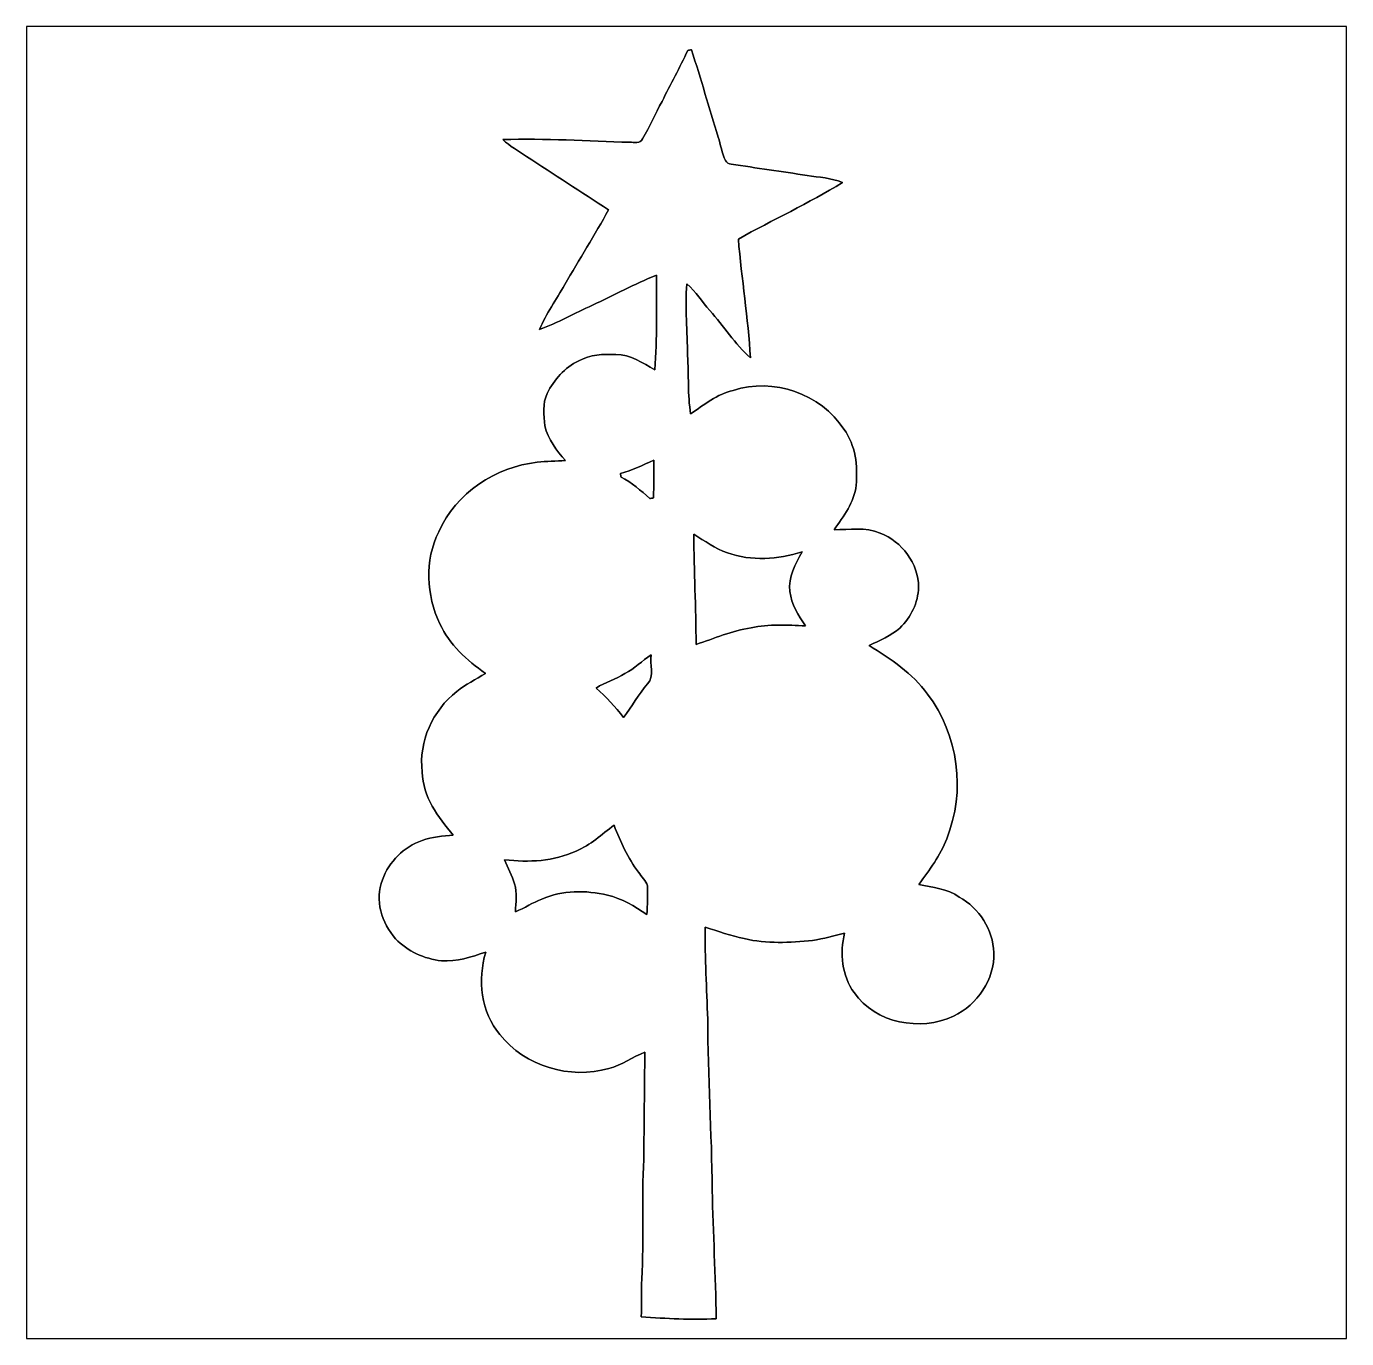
# Model space of a CAD drawing. Header units: centimetres. Extents: x -16.8 to 16.8, y -16.7 to 16.7.
import ezdxf

# ---------------------------------------------------------------- set-up
doc = ezdxf.new("R2010")
doc.units = ezdxf.units.CM
doc.header["$MEASUREMENT"] = 0
doc.layers.add('Layer 1', color=7, linetype='Continuous')

msp = doc.modelspace()

# ---------------------------------------------------------------- linework, layer by layer
at = {"layer": 'Layer 1', "color": 7}
for points, knots in [([(-16.77458, 16.66875), (-16.77458, 16.66875), (16.77458, 16.66875), (16.77458, 16.66875), (16.77458, 16.66875), (16.77458, 16.66875), (16.77458, -16.66875), (16.77458, -16.66875), (16.77458, -16.66875), (16.77458, -16.66875), (-16.77458, -16.66875), (-16.77458, -16.66875), (-16.77458, -16.66875), (-16.77458, -16.66875), (-16.77458, 16.66875), (-16.77458, 16.66875), (-16.77458, 16.66875), (-16.77458, 16.66875), (-16.77458, 16.66875), (-16.77458, 16.66875)], [0, 0, 0, 0, 0.16666667, 0.16666667, 0.16666667, 0.16666667, 0.33333333, 0.33333333, 0.33333333, 0.33333333, 0.5, 0.5, 0.5, 0.5, 0.66666667, 0.66666667, 0.66666667, 0.66666667, 1, 1, 1, 1]), ([(0.02999, 16.06056), (-0.16686, 15.61959), (-0.41134, 15.20084), (-0.61877, 14.76446), (-0.61877, 14.76446), (-0.79551, 14.45331), (-0.93028, 14.11958), (-1.11689, 13.81442), (-1.11689, 13.81442), (-1.16664, 13.68213), (-1.33773, 13.73364), (-1.43898, 13.72376), (-1.43898, 13.72376), (-2.51495, 13.76468), (-3.59234, 13.82324), (-4.66937, 13.79326), (-4.66937, 13.79326), (-4.48698, 13.62428), (-4.26896, 13.50151), (-4.06365, 13.36322), (-4.06365, 13.36322), (-3.37291, 12.90743), (-2.67617, 12.45976), (-1.98049, 12.01102), (-1.98049, 12.01102), (-2.32763, 11.36438), (-2.72803, 10.74808), (-3.09033, 10.11026), (-3.09033, 10.11026), (-3.30518, 9.7282), (-3.56235, 9.36942), (-3.73944, 8.96761), (-3.73944, 8.96761), (-3.27096, 9.13377), (-2.84127, 9.38883), (-2.38548, 9.58497), (-2.38548, 9.58497), (-1.8475, 9.84391), (-1.31727, 10.1219), (-0.76447, 10.34768), (-0.76447, 10.34768), (-0.75283, 9.54687), (-0.75389, 8.74395), (-0.80398, 7.94491), (-0.80398, 7.94491), (-1.11266, 8.11812), (-1.42522, 8.32802), (-1.79211, 8.33543), (-1.79211, 8.33543), (-2.11243, 8.34425), (-2.45145, 8.33049), (-2.73897, 8.17245), (-2.73897, 8.17245), (-3.09598, 8.00629), (-3.36479, 7.69338), (-3.53871, 7.3466), (-3.53871, 7.3466), (-3.66501, 7.09013), (-3.62056, 6.79168), (-3.60186, 6.51757), (-3.60186, 6.51757), (-3.51684, 6.17855), (-3.30376, 5.89351), (-3.07622, 5.63633), (-3.07622, 5.63633), (-3.31576, 5.62539), (-3.55565, 5.62222), (-3.79413, 5.59753), (-3.79413, 5.59753), (-4.84928, 5.47405), (-5.86705, 4.81859), (-6.29532, 3.82658), (-6.29532, 3.82658), (-6.66044, 3.0988), (-6.60964, 2.21827), (-6.26921, 1.49225), (-6.26921, 1.49225), (-6.0258, 0.96132), (-5.57671, 0.56621), (-5.10999, 0.23213), (-5.10999, 0.23213), (-5.34917, 0.07267), (-5.61446, -0.04727), (-5.83777, -0.23001), (-5.83777, -0.23001), (-6.45054, -0.70344), (-6.80896, -1.50001), (-6.71618, -2.27471), (-6.71618, -2.27471), (-6.69784, -2.89701), (-6.31613, -3.42336), (-5.92561, -3.87668), (-5.92561, -3.87668), (-6.19301, -3.90066), (-6.46183, -3.92606), (-6.7183, -4.01038), (-6.7183, -4.01038), (-7.17832, -4.17795), (-7.56603, -4.54766), (-7.72407, -5.01474), (-7.72407, -5.01474), (-7.93433, -5.52203), (-7.747, -6.11576), (-7.39316, -6.51122), (-7.39316, -6.51122), (-7.08766, -6.83048), (-6.66291, -7.0231), (-6.22547, -7.07002), (-6.22547, -7.07002), (-5.83671, -7.09895), (-5.46594, -6.97089), (-5.10258, -6.85271), (-5.10258, -6.85271), (-5.30789, -7.55156), (-5.22923, -8.37424), (-4.74521, -8.94327), (-4.74521, -8.94327), (-4.10563, -9.75642), (-2.95945, -10.08768), (-1.97273, -9.80793), (-1.97273, -9.80793), (-1.64641, -9.71938), (-1.36807, -9.51759), (-1.05798, -9.38953), (-1.05798, -9.38953), (-1.06927, -10.29864), (-1.07386, -11.20775), (-1.08691, -12.11686), (-1.08691, -12.11686), (-1.14124, -13.12933), (-1.0795, -14.14392), (-1.13594, -15.15639), (-1.13594, -15.15639), (-1.14759, -15.4753), (-1.14723, -15.79492), (-1.14794, -16.11454), (-1.14794, -16.11454), (-0.51541, -16.16393), (0.11889, -16.19144), (0.75318, -16.16428), (0.75318, -16.16428), (0.74507, -15.07349), (0.67134, -13.98446), (0.65511, -12.89403), (0.65511, -12.89403), (0.63994, -11.44693), (0.54398, -10.0016), (0.5394, -8.55416), (0.5394, -8.55416), (0.51541, -7.77593), (0.45932, -6.99841), (0.47766, -6.21947), (0.47766, -6.21947), (0.8068, -6.31754), (1.12995, -6.44102), (1.46826, -6.50734), (1.46826, -6.50734), (2.03588, -6.64351), (2.62855, -6.61141), (3.20428, -6.55285), (3.20428, -6.55285), (3.48015, -6.51193), (3.7465, -6.42514), (4.01884, -6.36834), (4.01884, -6.36834), (3.89572, -6.87599), (3.94335, -7.44714), (4.25732, -7.87823), (4.25732, -7.87823), (4.80624, -8.66246), (5.93866, -8.87166), (6.78392, -8.4769), (6.78392, -8.4769), (7.39352, -8.19009), (7.83167, -7.54451), (7.81085, -6.86294), (7.81085, -6.86294), (7.79286, -6.28156), (7.43902, -5.73088), (6.93138, -5.45183), (6.93138, -5.45183), (6.63187, -5.23699), (6.25122, -5.20559), (5.90197, -5.12904), (5.90197, -5.12904), (6.17114, -4.76391), (6.45548, -4.39843), (6.61176, -3.96804), (6.61176, -3.96804), (7.10036, -2.77036), (6.91409, -1.32398), (6.12493, -0.29633), (6.12493, -0.29633), (5.74252, 0.2346), (5.18971, 0.59831), (4.64397, 0.94086), (4.64397, 0.94086), (4.9149, 1.06751), (5.19289, 1.18992), (5.42396, 1.3843), (5.42396, 1.3843), (5.7023, 1.65735), (5.88469, 2.02777), (5.89986, 2.42111), (5.89986, 2.42111), (5.89209, 3.02436), (5.47934, 3.58316), (4.91737, 3.79095), (4.91737, 3.79095), (4.55013, 3.9564), (4.14126, 3.88091), (3.75356, 3.8802), (3.75356, 3.8802), (3.98357, 4.23122), (4.27355, 4.57412), (4.30847, 5.0098), (4.30847, 5.0098), (4.35575, 5.50051), (4.29966, 6.02686), (4.00085, 6.43537), (4.00085, 6.43537), (3.41348, 7.33954), (2.20768, 7.7597), (1.18427, 7.42033), (1.18427, 7.42033), (0.7747, 7.32684), (0.44309, 7.05661), (0.10583, 6.82237), (0.10583, 6.82237), (0.02611, 7.31379), (0.05891, 7.81367), (0.02787, 8.30897), (0.02787, 8.30897), (0.02611, 8.91434), (-0.04304, 9.51936), (0.00917, 10.12472), (0.00917, 10.12472), (0.24377, 9.93669), (0.39335, 9.66893), (0.59408, 9.4488), (0.59408, 9.4488), (0.94333, 9.05228), (1.23366, 8.60249), (1.62595, 8.24512), (1.62595, 8.24512), (1.56598, 9.25583), (1.40123, 10.25701), (1.31727, 11.26561), (1.31727, 11.26561), (2.19357, 11.75244), (3.10621, 12.17718), (3.96099, 12.70212), (3.96099, 12.70212), (3.67736, 12.81959), (3.36621, 12.83335), (3.06705, 12.88133), (3.06705, 12.88133), (2.42323, 12.98257), (1.77765, 13.07112), (1.13347, 13.16919), (1.13347, 13.16919), (1.07491, 13.17801), (1.01565, 13.20518), (0.99025, 13.26197), (0.99025, 13.26197), (0.89711, 13.44965), (0.86748, 13.66097), (0.80504, 13.85887), (0.80504, 13.85887), (0.57538, 14.59583), (0.36583, 15.33842), (0.127, 16.07256), (0.127, 16.07256), (0.10266, 16.06938), (0.05433, 16.06374), (0.02999, 16.06056)], [0, 0, 0, 0, 0.01428571, 0.01428571, 0.01428571, 0.01428571, 0.02857143, 0.02857143, 0.02857143, 0.02857143, 0.04285714, 0.04285714, 0.04285714, 0.04285714, 0.05714286, 0.05714286, 0.05714286, 0.05714286, 0.07142857, 0.07142857, 0.07142857, 0.07142857, 0.08571429, 0.08571429, 0.08571429, 0.08571429, 0.1, 0.1, 0.1, 0.1, 0.11428571, 0.11428571, 0.11428571, 0.11428571, 0.12857143, 0.12857143, 0.12857143, 0.12857143, 0.14285714, 0.14285714, 0.14285714, 0.14285714, 0.15714286, 0.15714286, 0.15714286, 0.15714286, 0.17142857, 0.17142857, 0.17142857, 0.17142857, 0.18571429, 0.18571429, 0.18571429, 0.18571429, 0.2, 0.2, 0.2, 0.2, 0.21428571, 0.21428571, 0.21428571, 0.21428571, 0.22857143, 0.22857143, 0.22857143, 0.22857143, 0.24285714, 0.24285714, 0.24285714, 0.24285714, 0.25714286, 0.25714286, 0.25714286, 0.25714286, 0.27142857, 0.27142857, 0.27142857, 0.27142857, 0.28571429, 0.28571429, 0.28571429, 0.28571429, 0.3, 0.3, 0.3, 0.3, 0.31428571, 0.31428571, 0.31428571, 0.31428571, 0.32857143, 0.32857143, 0.32857143, 0.32857143, 0.34285714, 0.34285714, 0.34285714, 0.34285714, 0.35714286, 0.35714286, 0.35714286, 0.35714286, 0.37142857, 0.37142857, 0.37142857, 0.37142857, 0.38571429, 0.38571429, 0.38571429, 0.38571429, 0.4, 0.4, 0.4, 0.4, 0.41428571, 0.41428571, 0.41428571, 0.41428571, 0.42857143, 0.42857143, 0.42857143, 0.42857143, 0.44285714, 0.44285714, 0.44285714, 0.44285714, 0.45714286, 0.45714286, 0.45714286, 0.45714286, 0.47142857, 0.47142857, 0.47142857, 0.47142857, 0.48571429, 0.48571429, 0.48571429, 0.48571429, 0.5, 0.5, 0.5, 0.5, 0.51428571, 0.51428571, 0.51428571, 0.51428571, 0.52857143, 0.52857143, 0.52857143, 0.52857143, 0.54285714, 0.54285714, 0.54285714, 0.54285714, 0.55714286, 0.55714286, 0.55714286, 0.55714286, 0.57142857, 0.57142857, 0.57142857, 0.57142857, 0.58571429, 0.58571429, 0.58571429, 0.58571429, 0.6, 0.6, 0.6, 0.6, 0.61428571, 0.61428571, 0.61428571, 0.61428571, 0.62857143, 0.62857143, 0.62857143, 0.62857143, 0.64285714, 0.64285714, 0.64285714, 0.64285714, 0.65714286, 0.65714286, 0.65714286, 0.65714286, 0.67142857, 0.67142857, 0.67142857, 0.67142857, 0.68571429, 0.68571429, 0.68571429, 0.68571429, 0.7, 0.7, 0.7, 0.7, 0.71428571, 0.71428571, 0.71428571, 0.71428571, 0.72857143, 0.72857143, 0.72857143, 0.72857143, 0.74285714, 0.74285714, 0.74285714, 0.74285714, 0.75714286, 0.75714286, 0.75714286, 0.75714286, 0.77142857, 0.77142857, 0.77142857, 0.77142857, 0.78571429, 0.78571429, 0.78571429, 0.78571429, 0.8, 0.8, 0.8, 0.8, 0.81428571, 0.81428571, 0.81428571, 0.81428571, 0.82857143, 0.82857143, 0.82857143, 0.82857143, 0.84285714, 0.84285714, 0.84285714, 0.84285714, 0.85714286, 0.85714286, 0.85714286, 0.85714286, 0.87142857, 0.87142857, 0.87142857, 0.87142857, 0.88571429, 0.88571429, 0.88571429, 0.88571429, 0.9, 0.9, 0.9, 0.9, 0.91428571, 0.91428571, 0.91428571, 0.91428571, 0.92857143, 0.92857143, 0.92857143, 0.92857143, 0.94285714, 0.94285714, 0.94285714, 0.94285714, 0.95714286, 0.95714286, 0.95714286, 0.95714286, 0.97142857, 0.97142857, 0.97142857, 0.97142857, 1, 1, 1, 1]), ([(-1.67852, 5.30684), (-1.38501, 5.39115), (-1.10737, 5.51639), (-0.83326, 5.64868), (-0.83326, 5.64868), (-0.83079, 5.32977), (-0.8315, 5.0105), (-0.83785, 4.69124), (-0.83785, 4.69124), (-0.86184, 4.6863), (-0.90981, 4.67607), (-0.93416, 4.67113), (-0.93416, 4.67113), (-1.16029, 4.87609), (-1.38818, 5.08388), (-1.66441, 5.22005), (-1.66441, 5.22005), (-1.66793, 5.24157), (-1.67499, 5.28496), (-1.67852, 5.30684)], [0, 0, 0, 0, 0.16666667, 0.16666667, 0.16666667, 0.16666667, 0.33333333, 0.33333333, 0.33333333, 0.33333333, 0.5, 0.5, 0.5, 0.5, 0.66666667, 0.66666667, 0.66666667, 0.66666667, 1, 1, 1, 1]), ([(0.18521, 3.7652), (0.46284, 3.59692), (0.72954, 3.40113), (1.03928, 3.29424), (1.03928, 3.29424), (1.64924, 3.07799), (2.32622, 3.12067), (2.93546, 3.31964), (2.93546, 3.31964), (2.77178, 3.00743), (2.57916, 2.67935), (2.62961, 2.3114), (2.62961, 2.3114), (2.66524, 1.98296), (2.84304, 1.70321), (3.02331, 1.43651), (3.02331, 1.43651), (2.56187, 1.46297), (2.09585, 1.48484), (1.64042, 1.3903), (1.64042, 1.3903), (1.15605, 1.31727), (0.70661, 1.12077), (0.24589, 0.96626), (0.24589, 0.96626), (0.23848, 1.89971), (0.19085, 2.83175), (0.18521, 3.7652)], [0, 0, 0, 0, 0.125, 0.125, 0.125, 0.125, 0.25, 0.25, 0.25, 0.25, 0.375, 0.375, 0.375, 0.375, 0.5, 0.5, 0.5, 0.5, 0.625, 0.625, 0.625, 0.625, 0.75, 0.75, 0.75, 0.75, 1, 1, 1, 1]), ([(-1.56633, 0.22472), (-1.32644, 0.35807), (-1.12254, 0.54398), (-0.90205, 0.7052), (-0.90205, 0.7052), (-0.93909, 0.46708), (-0.80469, 0.16334), (-0.98919, -0.03528), (-0.98919, -0.03528), (-1.21955, -0.30092), (-1.38783, -0.61207), (-1.60267, -0.889), (-1.60267, -0.889), (-1.80975, -0.61807), (-2.0387, -0.36407), (-2.29694, -0.14146), (-2.29694, -0.14146), (-2.06693, 0.00706), (-1.80093, 0.08502), (-1.56633, 0.22472)], [0, 0, 0, 0, 0.16666667, 0.16666667, 0.16666667, 0.16666667, 0.33333333, 0.33333333, 0.33333333, 0.33333333, 0.5, 0.5, 0.5, 0.5, 0.66666667, 0.66666667, 0.66666667, 0.66666667, 1, 1, 1, 1]), ([(-2.8067, -4.28166), (-2.4384, -4.13703), (-2.15653, -3.85445), (-1.84115, -3.62761), (-1.84115, -3.62761), (-1.67393, -4.04319), (-1.49719, -4.46229), (-1.21814, -4.81753), (-1.21814, -4.81753), (-1.14547, -4.93324), (-1.02306, -5.0292), (-0.99025, -5.16784), (-0.99025, -5.16784), (-0.98637, -5.40808), (-0.98778, -5.65044), (-1.00718, -5.89068), (-1.00718, -5.89068), (-1.32045, -5.69066), (-1.64218, -5.48322), (-2.00907, -5.40032), (-2.00907, -5.40032), (-2.55623, -5.27685), (-3.15524, -5.26732), (-3.67489, -5.50122), (-3.67489, -5.50122), (-3.90631, -5.59223), (-4.11551, -5.72911), (-4.34552, -5.82366), (-4.34552, -5.82366), (-4.34269, -5.588), (-4.29401, -5.34458), (-4.37092, -5.11669), (-4.37092, -5.11669), (-4.42948, -4.9022), (-4.54131, -4.70923), (-4.62209, -4.50356), (-4.62209, -4.50356), (-4.01038, -4.57165), (-3.37079, -4.55083), (-2.8067, -4.28166)], [0, 0, 0, 0, 0.09090909, 0.09090909, 0.09090909, 0.09090909, 0.18181818, 0.18181818, 0.18181818, 0.18181818, 0.27272727, 0.27272727, 0.27272727, 0.27272727, 0.36363636, 0.36363636, 0.36363636, 0.36363636, 0.45454545, 0.45454545, 0.45454545, 0.45454545, 0.54545455, 0.54545455, 0.54545455, 0.54545455, 0.63636364, 0.63636364, 0.63636364, 0.63636364, 0.72727273, 0.72727273, 0.72727273, 0.72727273, 0.81818182, 0.81818182, 0.81818182, 0.81818182, 1, 1, 1, 1])]:
    msp.add_open_spline(points, degree=3, knots=knots, dxfattribs=at)
at = {"layer": 'Layer 1', "color": 8}
for points, knots in [([(0.02999, 16.06056), (0.05433, 16.06374), (0.10266, 16.06938), (0.127, 16.07256), (0.127, 16.07256), (0.36583, 15.33842), (0.57538, 14.59583), (0.80504, 13.85887), (0.80504, 13.85887), (0.86748, 13.66097), (0.89711, 13.44965), (0.99025, 13.26197), (0.99025, 13.26197), (1.01565, 13.20518), (1.07491, 13.17801), (1.13347, 13.16919), (1.13347, 13.16919), (1.77765, 13.07112), (2.42323, 12.98257), (3.06705, 12.88133), (3.06705, 12.88133), (3.36621, 12.83335), (3.67736, 12.81959), (3.96099, 12.70212), (3.96099, 12.70212), (3.10621, 12.17718), (2.19357, 11.75244), (1.31727, 11.26561), (1.31727, 11.26561), (1.40123, 10.25701), (1.56598, 9.25583), (1.62595, 8.24512), (1.62595, 8.24512), (1.23366, 8.60249), (0.94333, 9.05228), (0.59408, 9.4488), (0.59408, 9.4488), (0.39335, 9.66893), (0.24377, 9.93669), (0.00917, 10.12472), (0.00917, 10.12472), (-0.04304, 9.51936), (0.02611, 8.91434), (0.02787, 8.30897), (0.02787, 8.30897), (0.05891, 7.81367), (0.02611, 7.31379), (0.10583, 6.82237), (0.10583, 6.82237), (0.44309, 7.05661), (0.7747, 7.32684), (1.18427, 7.42033), (1.18427, 7.42033), (2.20768, 7.7597), (3.41348, 7.33954), (4.00085, 6.43537), (4.00085, 6.43537), (4.29966, 6.02686), (4.35575, 5.50051), (4.30847, 5.0098), (4.30847, 5.0098), (4.27355, 4.57412), (3.98357, 4.23122), (3.75356, 3.8802), (3.75356, 3.8802), (4.14126, 3.88091), (4.55013, 3.9564), (4.91737, 3.79095), (4.91737, 3.79095), (5.47934, 3.58316), (5.89209, 3.02436), (5.89986, 2.42111), (5.89986, 2.42111), (5.88469, 2.02777), (5.7023, 1.65735), (5.42396, 1.3843), (5.42396, 1.3843), (5.19289, 1.18992), (4.9149, 1.06751), (4.64397, 0.94086), (4.64397, 0.94086), (5.18971, 0.59831), (5.74252, 0.2346), (6.12493, -0.29633), (6.12493, -0.29633), (6.91409, -1.32398), (7.10036, -2.77036), (6.61176, -3.96804), (6.61176, -3.96804), (6.45548, -4.39843), (6.17114, -4.76391), (5.90197, -5.12904), (5.90197, -5.12904), (6.25122, -5.20559), (6.63187, -5.23699), (6.93138, -5.45183), (6.93138, -5.45183), (7.43902, -5.73088), (7.79286, -6.28156), (7.81085, -6.86294), (7.81085, -6.86294), (7.83167, -7.54451), (7.39352, -8.19009), (6.78392, -8.4769), (6.78392, -8.4769), (5.93866, -8.87166), (4.80624, -8.66246), (4.25732, -7.87823), (4.25732, -7.87823), (3.94335, -7.44714), (3.89572, -6.87599), (4.01884, -6.36834), (4.01884, -6.36834), (3.7465, -6.42514), (3.48015, -6.51193), (3.20428, -6.55285), (3.20428, -6.55285), (2.62855, -6.61141), (2.03588, -6.64351), (1.46826, -6.50734), (1.46826, -6.50734), (1.12995, -6.44102), (0.8068, -6.31754), (0.47766, -6.21947), (0.47766, -6.21947), (0.45932, -6.99841), (0.51541, -7.77593), (0.5394, -8.55416), (0.5394, -8.55416), (0.54398, -10.0016), (0.63994, -11.44693), (0.65511, -12.89403), (0.65511, -12.89403), (0.67134, -13.98446), (0.74507, -15.07349), (0.75318, -16.16428), (0.75318, -16.16428), (0.11889, -16.19144), (-0.51541, -16.16393), (-1.14794, -16.11454), (-1.14794, -16.11454), (-1.14723, -15.79492), (-1.14759, -15.4753), (-1.13594, -15.15639), (-1.13594, -15.15639), (-1.0795, -14.14392), (-1.14124, -13.12933), (-1.08691, -12.11686), (-1.08691, -12.11686), (-1.07386, -11.20775), (-1.06927, -10.29864), (-1.05798, -9.38953), (-1.05798, -9.38953), (-1.36807, -9.51759), (-1.64641, -9.71938), (-1.97273, -9.80793), (-1.97273, -9.80793), (-2.95945, -10.08768), (-4.10563, -9.75642), (-4.74521, -8.94327), (-4.74521, -8.94327), (-5.22923, -8.37424), (-5.30789, -7.55156), (-5.10258, -6.85271), (-5.10258, -6.85271), (-5.46594, -6.97089), (-5.83671, -7.09895), (-6.22547, -7.07002), (-6.22547, -7.07002), (-6.66291, -7.0231), (-7.08766, -6.83048), (-7.39316, -6.51122), (-7.39316, -6.51122), (-7.747, -6.11576), (-7.93433, -5.52203), (-7.72407, -5.01474), (-7.72407, -5.01474), (-7.56603, -4.54766), (-7.17832, -4.17795), (-6.7183, -4.01038), (-6.7183, -4.01038), (-6.46183, -3.92606), (-6.19301, -3.90066), (-5.92561, -3.87668), (-5.92561, -3.87668), (-6.31613, -3.42336), (-6.69784, -2.89701), (-6.71618, -2.27471), (-6.71618, -2.27471), (-6.80896, -1.50001), (-6.45054, -0.70344), (-5.83777, -0.23001), (-5.83777, -0.23001), (-5.61446, -0.04727), (-5.34917, 0.07267), (-5.10999, 0.23213), (-5.10999, 0.23213), (-5.57671, 0.56621), (-6.0258, 0.96132), (-6.26921, 1.49225), (-6.26921, 1.49225), (-6.60964, 2.21827), (-6.66044, 3.0988), (-6.29532, 3.82658), (-6.29532, 3.82658), (-5.86705, 4.81859), (-4.84928, 5.47405), (-3.79413, 5.59753), (-3.79413, 5.59753), (-3.55565, 5.62222), (-3.31576, 5.62539), (-3.07622, 5.63633), (-3.07622, 5.63633), (-3.30376, 5.89351), (-3.51684, 6.17855), (-3.60186, 6.51757), (-3.60186, 6.51757), (-3.62056, 6.79168), (-3.66501, 7.09013), (-3.53871, 7.3466), (-3.53871, 7.3466), (-3.36479, 7.69338), (-3.09598, 8.00629), (-2.73897, 8.17245), (-2.73897, 8.17245), (-2.45145, 8.33049), (-2.11243, 8.34425), (-1.79211, 8.33543), (-1.79211, 8.33543), (-1.42522, 8.32802), (-1.11266, 8.11812), (-0.80398, 7.94491), (-0.80398, 7.94491), (-0.75389, 8.74395), (-0.75283, 9.54687), (-0.76447, 10.34768), (-0.76447, 10.34768), (-1.31727, 10.1219), (-1.8475, 9.84391), (-2.38548, 9.58497), (-2.38548, 9.58497), (-2.84127, 9.38883), (-3.27096, 9.13377), (-3.73944, 8.96761), (-3.73944, 8.96761), (-3.56235, 9.36942), (-3.30518, 9.7282), (-3.09033, 10.11026), (-3.09033, 10.11026), (-2.72803, 10.74808), (-2.32763, 11.36438), (-1.98049, 12.01102), (-1.98049, 12.01102), (-2.67617, 12.45976), (-3.37291, 12.90743), (-4.06365, 13.36322), (-4.06365, 13.36322), (-4.26896, 13.50151), (-4.48698, 13.62428), (-4.66937, 13.79326), (-4.66937, 13.79326), (-3.59234, 13.82324), (-2.51495, 13.76468), (-1.43898, 13.72376), (-1.43898, 13.72376), (-1.33773, 13.73364), (-1.16664, 13.68213), (-1.11689, 13.81442), (-1.11689, 13.81442), (-0.93028, 14.11958), (-0.79551, 14.45331), (-0.61877, 14.76446), (-0.61877, 14.76446), (-0.41134, 15.20084), (-0.16686, 15.61959), (0.02999, 16.06056), (0.02999, 16.06056), (0.02999, 16.06056), (0.02999, 16.06056), (0.02999, 16.06056)], [0, 0, 0, 0, 0.01408451, 0.01408451, 0.01408451, 0.01408451, 0.02816901, 0.02816901, 0.02816901, 0.02816901, 0.04225352, 0.04225352, 0.04225352, 0.04225352, 0.05633803, 0.05633803, 0.05633803, 0.05633803, 0.07042254, 0.07042254, 0.07042254, 0.07042254, 0.08450704, 0.08450704, 0.08450704, 0.08450704, 0.09859155, 0.09859155, 0.09859155, 0.09859155, 0.11267606, 0.11267606, 0.11267606, 0.11267606, 0.12676056, 0.12676056, 0.12676056, 0.12676056, 0.14084507, 0.14084507, 0.14084507, 0.14084507, 0.15492958, 0.15492958, 0.15492958, 0.15492958, 0.16901408, 0.16901408, 0.16901408, 0.16901408, 0.18309859, 0.18309859, 0.18309859, 0.18309859, 0.1971831, 0.1971831, 0.1971831, 0.1971831, 0.21126761, 0.21126761, 0.21126761, 0.21126761, 0.22535211, 0.22535211, 0.22535211, 0.22535211, 0.23943662, 0.23943662, 0.23943662, 0.23943662, 0.25352113, 0.25352113, 0.25352113, 0.25352113, 0.26760563, 0.26760563, 0.26760563, 0.26760563, 0.28169014, 0.28169014, 0.28169014, 0.28169014, 0.29577465, 0.29577465, 0.29577465, 0.29577465, 0.30985915, 0.30985915, 0.30985915, 0.30985915, 0.32394366, 0.32394366, 0.32394366, 0.32394366, 0.33802817, 0.33802817, 0.33802817, 0.33802817, 0.35211268, 0.35211268, 0.35211268, 0.35211268, 0.36619718, 0.36619718, 0.36619718, 0.36619718, 0.38028169, 0.38028169, 0.38028169, 0.38028169, 0.3943662, 0.3943662, 0.3943662, 0.3943662, 0.4084507, 0.4084507, 0.4084507, 0.4084507, 0.42253521, 0.42253521, 0.42253521, 0.42253521, 0.43661972, 0.43661972, 0.43661972, 0.43661972, 0.45070423, 0.45070423, 0.45070423, 0.45070423, 0.46478873, 0.46478873, 0.46478873, 0.46478873, 0.47887324, 0.47887324, 0.47887324, 0.47887324, 0.49295775, 0.49295775, 0.49295775, 0.49295775, 0.50704225, 0.50704225, 0.50704225, 0.50704225, 0.52112676, 0.52112676, 0.52112676, 0.52112676, 0.53521127, 0.53521127, 0.53521127, 0.53521127, 0.54929577, 0.54929577, 0.54929577, 0.54929577, 0.56338028, 0.56338028, 0.56338028, 0.56338028, 0.57746479, 0.57746479, 0.57746479, 0.57746479, 0.5915493, 0.5915493, 0.5915493, 0.5915493, 0.6056338, 0.6056338, 0.6056338, 0.6056338, 0.61971831, 0.61971831, 0.61971831, 0.61971831, 0.63380282, 0.63380282, 0.63380282, 0.63380282, 0.64788732, 0.64788732, 0.64788732, 0.64788732, 0.66197183, 0.66197183, 0.66197183, 0.66197183, 0.67605634, 0.67605634, 0.67605634, 0.67605634, 0.69014085, 0.69014085, 0.69014085, 0.69014085, 0.70422535, 0.70422535, 0.70422535, 0.70422535, 0.71830986, 0.71830986, 0.71830986, 0.71830986, 0.73239437, 0.73239437, 0.73239437, 0.73239437, 0.74647887, 0.74647887, 0.74647887, 0.74647887, 0.76056338, 0.76056338, 0.76056338, 0.76056338, 0.77464789, 0.77464789, 0.77464789, 0.77464789, 0.78873239, 0.78873239, 0.78873239, 0.78873239, 0.8028169, 0.8028169, 0.8028169, 0.8028169, 0.81690141, 0.81690141, 0.81690141, 0.81690141, 0.83098592, 0.83098592, 0.83098592, 0.83098592, 0.84507042, 0.84507042, 0.84507042, 0.84507042, 0.85915493, 0.85915493, 0.85915493, 0.85915493, 0.87323944, 0.87323944, 0.87323944, 0.87323944, 0.88732394, 0.88732394, 0.88732394, 0.88732394, 0.90140845, 0.90140845, 0.90140845, 0.90140845, 0.91549296, 0.91549296, 0.91549296, 0.91549296, 0.92957746, 0.92957746, 0.92957746, 0.92957746, 0.94366197, 0.94366197, 0.94366197, 0.94366197, 0.95774648, 0.95774648, 0.95774648, 0.95774648, 0.97183099, 0.97183099, 0.97183099, 0.97183099, 1, 1, 1, 1]), ([(-1.67852, 5.30684), (-1.67499, 5.28496), (-1.66793, 5.24157), (-1.66441, 5.22005), (-1.66441, 5.22005), (-1.38818, 5.08388), (-1.16029, 4.87609), (-0.93416, 4.67113), (-0.93416, 4.67113), (-0.90981, 4.67607), (-0.86184, 4.6863), (-0.83785, 4.69124), (-0.83785, 4.69124), (-0.8315, 5.0105), (-0.83079, 5.32977), (-0.83326, 5.64868), (-0.83326, 5.64868), (-1.10737, 5.51639), (-1.38501, 5.39115), (-1.67852, 5.30684), (-1.67852, 5.30684), (-1.67852, 5.30684), (-1.67852, 5.30684), (-1.67852, 5.30684)], [0, 0, 0, 0, 0.14285714, 0.14285714, 0.14285714, 0.14285714, 0.28571429, 0.28571429, 0.28571429, 0.28571429, 0.42857143, 0.42857143, 0.42857143, 0.42857143, 0.57142857, 0.57142857, 0.57142857, 0.57142857, 0.71428571, 0.71428571, 0.71428571, 0.71428571, 1, 1, 1, 1]), ([(0.18521, 3.7652), (0.19085, 2.83175), (0.23848, 1.89971), (0.24589, 0.96626), (0.24589, 0.96626), (0.70661, 1.12077), (1.15605, 1.31727), (1.64042, 1.3903), (1.64042, 1.3903), (2.09585, 1.48484), (2.56187, 1.46297), (3.02331, 1.43651), (3.02331, 1.43651), (2.84304, 1.70321), (2.66524, 1.98296), (2.62961, 2.3114), (2.62961, 2.3114), (2.57916, 2.67935), (2.77178, 3.00743), (2.93546, 3.31964), (2.93546, 3.31964), (2.32622, 3.12067), (1.64924, 3.07799), (1.03928, 3.29424), (1.03928, 3.29424), (0.72954, 3.40113), (0.46284, 3.59692), (0.18521, 3.7652), (0.18521, 3.7652), (0.18521, 3.7652), (0.18521, 3.7652), (0.18521, 3.7652)], [0, 0, 0, 0, 0.11111111, 0.11111111, 0.11111111, 0.11111111, 0.22222222, 0.22222222, 0.22222222, 0.22222222, 0.33333333, 0.33333333, 0.33333333, 0.33333333, 0.44444444, 0.44444444, 0.44444444, 0.44444444, 0.55555556, 0.55555556, 0.55555556, 0.55555556, 0.66666667, 0.66666667, 0.66666667, 0.66666667, 0.77777778, 0.77777778, 0.77777778, 0.77777778, 1, 1, 1, 1]), ([(-1.56633, 0.22472), (-1.80093, 0.08502), (-2.06693, 0.00706), (-2.29694, -0.14146), (-2.29694, -0.14146), (-2.0387, -0.36407), (-1.80975, -0.61807), (-1.60267, -0.889), (-1.60267, -0.889), (-1.38783, -0.61207), (-1.21955, -0.30092), (-0.98919, -0.03528), (-0.98919, -0.03528), (-0.80469, 0.16334), (-0.93909, 0.46708), (-0.90205, 0.7052), (-0.90205, 0.7052), (-1.12254, 0.54398), (-1.32644, 0.35807), (-1.56633, 0.22472), (-1.56633, 0.22472), (-1.56633, 0.22472), (-1.56633, 0.22472), (-1.56633, 0.22472)], [0, 0, 0, 0, 0.14285714, 0.14285714, 0.14285714, 0.14285714, 0.28571429, 0.28571429, 0.28571429, 0.28571429, 0.42857143, 0.42857143, 0.42857143, 0.42857143, 0.57142857, 0.57142857, 0.57142857, 0.57142857, 0.71428571, 0.71428571, 0.71428571, 0.71428571, 1, 1, 1, 1]), ([(-2.8067, -4.28166), (-3.37079, -4.55083), (-4.01038, -4.57165), (-4.62209, -4.50356), (-4.62209, -4.50356), (-4.54131, -4.70923), (-4.42948, -4.9022), (-4.37092, -5.11669), (-4.37092, -5.11669), (-4.29401, -5.34458), (-4.34269, -5.588), (-4.34552, -5.82366), (-4.34552, -5.82366), (-4.11551, -5.72911), (-3.90631, -5.59223), (-3.67489, -5.50122), (-3.67489, -5.50122), (-3.15524, -5.26732), (-2.55623, -5.27685), (-2.00907, -5.40032), (-2.00907, -5.40032), (-1.64218, -5.48322), (-1.32045, -5.69066), (-1.00718, -5.89068), (-1.00718, -5.89068), (-0.98778, -5.65044), (-0.98637, -5.40808), (-0.99025, -5.16784), (-0.99025, -5.16784), (-1.02306, -5.0292), (-1.14547, -4.93324), (-1.21814, -4.81753), (-1.21814, -4.81753), (-1.49719, -4.46229), (-1.67393, -4.04319), (-1.84115, -3.62761), (-1.84115, -3.62761), (-2.15653, -3.85445), (-2.4384, -4.13703), (-2.8067, -4.28166)], [0, 0, 0, 0, 0.09090909, 0.09090909, 0.09090909, 0.09090909, 0.18181818, 0.18181818, 0.18181818, 0.18181818, 0.27272727, 0.27272727, 0.27272727, 0.27272727, 0.36363636, 0.36363636, 0.36363636, 0.36363636, 0.45454545, 0.45454545, 0.45454545, 0.45454545, 0.54545455, 0.54545455, 0.54545455, 0.54545455, 0.63636364, 0.63636364, 0.63636364, 0.63636364, 0.72727273, 0.72727273, 0.72727273, 0.72727273, 0.81818182, 0.81818182, 0.81818182, 0.81818182, 1, 1, 1, 1])]:
    msp.add_open_spline(points, degree=3, knots=knots, dxfattribs=at)

doc.saveas('drawing.dxf')
